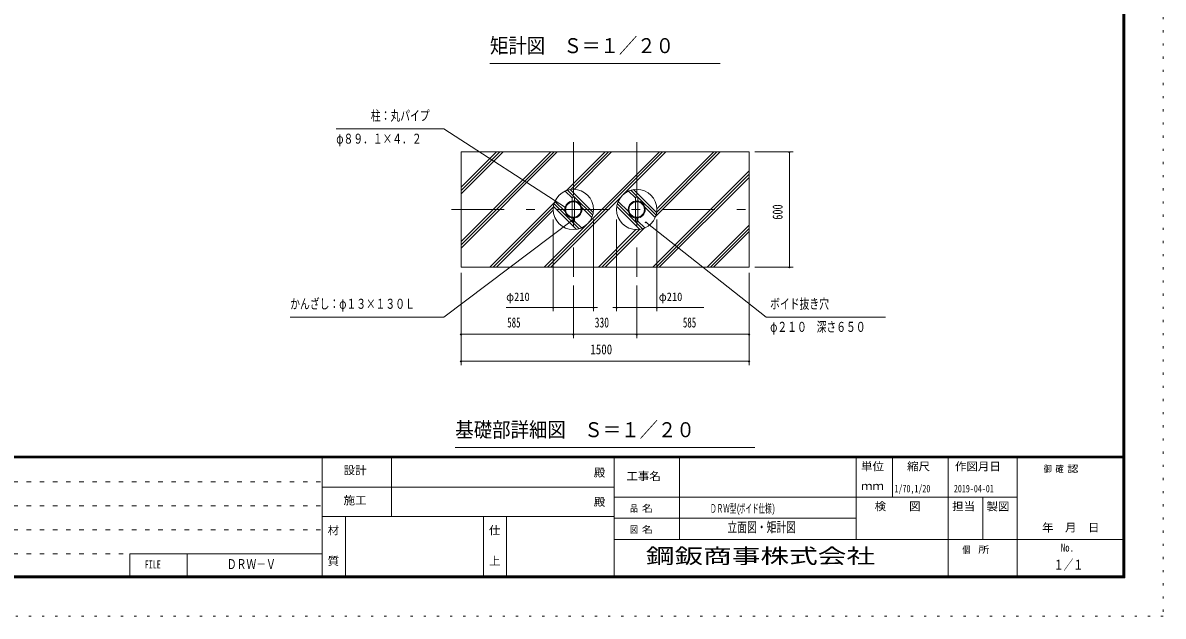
# Model space of a CAD drawing. Units: millimetres, scale not verified, with parts at other scales. Extents: x -31545 to 31552, y -14700 to 14700.
# Drawn here: x 10762 to 31552, y -14700 to -3885 of the extents above; entities that cross this region are included whole.
import ezdxf
from ezdxf.enums import TextEntityAlignment as Align

# ---------------------------------------------------------------- set-up
doc = ezdxf.new("R2010")
doc.units = ezdxf.units.MM
doc.header["$LTSCALE"] = 80
for name, pattern in [('USER1', [3, 1, -2]), ('USER3', [24, 12, -5, 2, -5]), ('USER4', [3, 0.5, -2.5])]:
    doc.linetypes.add(name, pattern=pattern)
doc.layers.add('0-1_0-F1TEXT', color=7, linetype='Continuous')
doc.layers.add('0-E_2-5DIM', color=7, linetype='Continuous')
for name, color, linetype, lineweight in [('0-6_2-02BOLD', 7, 'Continuous', 18), ('0-8_2-22CENTER', 3, 'USER3', 18), ('0-A_2-52DIM', 3, 'Continuous', 18), ('0-B_2-62HATCH', 2, 'Continuous', 18), ('0-C_F-F1PAPER', 5, 'Continuous', 18), ('0-D_F-E_J_ADD', 5, 'USER4', 18)]:
    doc.layers.add(name, color=color, linetype=linetype, lineweight=lineweight)
doc.styles.add('ＭＳ ゴシック', font='')
doc.styles.get('ＭＳ ゴシック').set_extended_font_data('MS Gothic')

msp = doc.modelspace()

# ---------------------------------------------------------------- linework, layer by layer
at = {"layer": '0-6_2-02BOLD'}
for p, q in [((18752.24, -6237.1), (24002.24, -6237.1)), ((24002.24, -6237.1), (24002.24, -8337.1)), ((20776.99, -7059.6), (20776.99, -7132.84)), ((20776.99, -7059.6), (20822.5, -7059.6)), ((20822.5, -7059.6), (20822.5, -7132.84)), ((21931.99, -7059.6), (21977.5, -7059.6)), ((21931.99, -7059.6), (21931.99, -7132.84)), ((21977.5, -7059.6), (21977.5, -7132.84)), ((20776.99, -7147.72), (20776.99, -7426.48)), ((20822.5, -7147.72), (20822.5, -7426.48)), ((21931.99, -7147.72), (21931.99, -7426.48)), ((21977.5, -7147.72), (21977.5, -7426.48)), ((20776.99, -7441.35), (20776.99, -7514.6)), ((20822.5, -7441.35), (20822.5, -7514.6)), ((21977.5, -7441.35), (21977.5, -7514.6)), ((20776.99, -7514.6), (20822.5, -7514.6))]:
    msp.add_line(p, q, dxfattribs=at)
for points in [[(18752.24, -6237.1), (18752.24, -8337.1), (24002.24, -8337.1)], [(21931.99, -7441.35), (21931.99, -7514.6), (21977.5, -7514.6)]]:
    msp.add_lwpolyline(points, dxfattribs=at)
for centre, radius in [((20799.74, -7287.1), 367.5), ((21954.75, -7287.1), 367.5), ((20799.74, -7287.1), 155.93), ((20799.74, -7287.1), 141.22), ((21954.75, -7287.1), 155.93), ((21954.75, -7287.1), 141.22)]:
    msp.add_circle(centre, radius, dxfattribs=at)
at = {"layer": '0-8_2-22CENTER'}
for p, q in [((20799.74, -6062.09), (20799.74, -8512.1)), ((21954.75, -6062.1), (21954.75, -8512.1)), ((18577.25, -7287.1), (24177.24, -7287.1))]:
    msp.add_line(p, q, dxfattribs=at)
at = {"layer": '0-A_2-52DIM'}
for p, q in [((23477.24, -4627.1), (19277.24, -4627.1)), ((24107.24, -6237.1), (24807.24, -6237.1)), ((24751.24, -6237.1), (24723.24, -6237.1)), ((24737.24, -6237.1), (24737.24, -8337.1)), ((20668.89, -7251.66), (20640.89, -7251.66)), ((18437.25, -9247.1), (20785.06, -7482.49)), ((20432.24, -7470.1), (20432.24, -9142.1)), ((20799.05, -7482.49), (20771.05, -7482.49)), ((21167.24, -7470.1), (21167.24, -9142.1)), ((21587.25, -7470.1), (21587.25, -9142.1)), ((22322.25, -7470.1), (22322.25, -9142.1)), ((22134.67, -7516.12), (22106.67, -7516.12)), ((18752.24, -8442.1), (18752.24, -10122.1)), ((24002.24, -8442.1), (24002.24, -10122.1)), ((24107.24, -8337.1), (24807.24, -8337.1)), ((24751.24, -8337.1), (24723.24, -8337.1)), ((20799.74, -8671.36), (20799.74, -9632.1)), ((21954.75, -8671.36), (21954.75, -9632.1)), ((21237.24, -9072.1), (19574.75, -9072.1)), ((20446.24, -9072.1), (20418.24, -9072.1)), ((21181.24, -9072.1), (21153.24, -9072.1)), ((21517.24, -9072.1), (23179.74, -9072.1)), ((21601.25, -9072.1), (21573.25, -9072.1)), ((22336.24, -9072.1), (22308.24, -9072.1)), ((15637.24, -9247.1), (18437.25, -9247.1)), ((18766.24, -9562.1), (18738.24, -9562.1)), ((18752.24, -9562.1), (24002.24, -9562.1)), ((20813.74, -9562.1), (20785.74, -9562.1)), ((21968.75, -9562.1), (21940.75, -9562.1)), ((24016.24, -9562.1), (23988.24, -9562.1)), ((18766.24, -10052.1), (18738.24, -10052.1)), ((24002.24, -10052.1), (18752.24, -10052.1)), ((24016.24, -10052.1), (23988.24, -10052.1)), ((24107.24, -11627.1), (18647.24, -11627.1))]:
    msp.add_line(p, q, dxfattribs=at)
for points in [[(16477.24, -5817.1), (18437.25, -5817.1), (20654.9, -7251.66)], [(26487.24, -9247.1), (24317.24, -9247.1), (22120.68, -7516.12)]]:
    msp.add_lwpolyline(points, dxfattribs=at)
for centre in [(24737.24, -6237.1), (20654.89, -7251.66), (20785.05, -7482.49), (22120.67, -7516.12), (24737.24, -8337.1), (20432.24, -9072.1), (21167.24, -9072.1), (21587.25, -9072.1), (22322.24, -9072.1), (18752.24, -9562.1), (20799.74, -9562.1), (21954.75, -9562.1), (24002.24, -9562.1), (18752.24, -10052.1), (24002.24, -10052.1)]:
    msp.add_arc(centre, 14, 180, 0, dxfattribs=at)
at = {"layer": '0-B_2-62HATCH'}
for p, q in [((18752.24, -6942.25), (19457.4, -6237.1)), ((18752.24, -6882.85), (19398, -6237.1)), ((18752.24, -7001.65), (19516.8, -6237.1)), ((18752.24, -7872.8), (20387.95, -6237.1)), ((18752.24, -7932.2), (20447.35, -6237.1)), ((18752.24, -7991.6), (20506.75, -6237.1)), ((20327.25, -8337.1), (22427.25, -6237.1)), ((20672.77, -6942.23), (21377.9, -6237.1)), ((20751.63, -6922.76), (21437.3, -6237.1)), ((20813.92, -6919.87), (21496.69, -6237.1)), ((21079.29, -7525.66), (22367.85, -6237.1)), ((21716.2, -7007.54), (22486.64, -6237.1)), ((22299.61, -7414.08), (23476.59, -6237.1)), ((22319.08, -7335.21), (23417.2, -6237.1)), ((22321.97, -7272.92), (23357.8, -6237.1)), ((22247.75, -8337.1), (24002.24, -6582.6)), ((22307.15, -8337.1), (24002.24, -6642)), ((22366.54, -8337.1), (24002.24, -6701.39)), ((20386.64, -8337.1), (21675.19, -7048.55)), ((20651.54, -6950.8), (20776.99, -7076.26)), ((20694.98, -6934.85), (20819.73, -7059.6)), ((20743.46, -6923.93), (21162.9, -7343.38)), ((20822.5, -7062.36), (21151.99, -7391.86)), ((21806.55, -6950.8), (21931.99, -7076.26)), ((21849.98, -6934.85), (21974.73, -7059.6)), ((21898.46, -6923.93), (22317.91, -7343.38)), ((21977.5, -7062.36), (22307, -7391.86)), ((19277.9, -8337.1), (20454.88, -7160.12)), ((19337.3, -8337.1), (20435.41, -7238.99)), ((20436.58, -7230.82), (20856.02, -7650.26)), ((20447.49, -7182.33), (20776.99, -7511.83)), ((20463.45, -7138.9), (20648.15, -7323.6)), ((20822.5, -7121.76), (20836.24, -7135.5)), ((20951.34, -7250.6), (21136.04, -7435.3)), ((21591.58, -7230.82), (22011.02, -7650.26)), ((21602.49, -7182.33), (21931.99, -7511.83)), ((21618.45, -7138.9), (21803.16, -7323.6)), ((21977.5, -7121.76), (21991.24, -7135.5)), ((22106.34, -7250.6), (22291.04, -7435.3)), ((19396.69, -8337.1), (20432.52, -7301.27)), ((20763.24, -7438.69), (20776.99, -7452.44)), ((21918.25, -7438.69), (21931.99, -7452.44)), ((20267.85, -8337.1), (21038.3, -7566.64)), ((20779.75, -7514.6), (20904.51, -7639.35)), ((20822.5, -7497.94), (20947.94, -7623.39)), ((21257.8, -8337.1), (21940.57, -7654.32)), ((21317.2, -8337.1), (22002.86, -7651.43)), ((21376.59, -8337.1), (22081.73, -7631.96)), ((21934.76, -7514.6), (22059.51, -7639.35)), ((21977.5, -7497.94), (22102.94, -7623.39)), ((23237.7, -8337.1), (24002.24, -7572.55)), ((23297.09, -8337.1), (24002.24, -7631.95)), ((23356.49, -8337.1), (24002.24, -7691.34))]:
    msp.add_line(p, q, dxfattribs=at)
at = {"layer": '0-C_F-F1PAPER'}
for p, q in [((30852.36, -14000), (30852.36, 14140)), ((30817.36, -13965), (30817.36, 14105)), ((30831.36, -13979), (30831.36, 14119)), ((30838.36, -13986), (30838.36, 14126)), ((30845.36, -13993), (30845.36, 14133)), ((30817.36, -11781), (-9292.64, -11781)), ((30817.36, -11784.5), (-9292.64, -11784.5)), ((30817.36, -11788), (-9292.64, -11788)), ((30817.36, -11791.5), (-9292.64, -11791.5)), ((30817.36, -11795), (-9292.64, -11795)), ((30817.36, -11798.5), (-9292.64, -11798.5)), ((30817.36, -11802), (-9292.64, -11802)), ((30817.36, -11805.5), (-9292.64, -11805.5)), ((30817.36, -11809), (-9292.64, -11809)), ((30817.36, -11812.5), (-9292.64, -11812.5)), ((30817.36, -11816), (-9292.64, -11816)), ((16222.37, -14000), (16222.37, -11816)), ((17482.37, -12880), (17482.37, -11816)), ((21542.36, -14000), (21542.36, -11816)), ((22732.36, -13300), (22732.36, -11816)), ((25952.37, -13300), (25952.37, -11816)), ((26617.37, -12530), (26617.37, -11816)), ((27632.37, -14000), (27632.37, -11816)), ((28892.36, -14000), (28892.36, -11816)), ((16222.37, -12348), (21542.36, -12348)), ((21542.36, -12530), (28892.36, -12530)), ((28262.36, -13300), (28262.36, -12530)), ((16222.37, -12880), (21542.36, -12880)), ((16642.36, -14000), (16642.36, -12880)), ((19162.36, -14000), (19162.36, -12880)), ((19582.36, -14000), (19582.36, -12880)), ((21542.36, -12915), (25952.37, -12915)), ((21542.36, -13300), (30852.36, -13300)), ((12711.17, -13563.2), (16222.37, -13563.2)), ((12711.17, -13563.2), (12711.17, -14000)), ((13761.17, -13563.2), (13761.17, -14000)), ((-9327.64, -14000), (30852.36, -14000)), ((-9320.64, -13993), (30845.36, -13993)), ((-9313.64, -13986), (30838.36, -13986)), ((-9306.64, -13979), (30831.36, -13979)), ((-9292.64, -13965), (30817.36, -13965))]:
    msp.add_line(p, q, dxfattribs=at)
at = {"layer": '0-C_F-F1PAPER', "color": 6, "linetype": 'USER1'}
for p, q in [((-9327.64, -12252.8), (16222.36, -12252.8)), ((-9327.64, -12689.6), (16222.37, -12689.6)), ((-9327.64, -13126.4), (16222.37, -13126.4)), ((-9327.64, -13563.2), (12711.17, -13563.2))]:
    msp.add_line(p, q, dxfattribs=at)
at = {"layer": '0-C_F-F1PAPER'}
for points in [[(-9324.14, -13996.5), (30848.86, -13996.5), (30848.86, 14136.5)], [(-9317.14, -13989.5), (30841.86, -13989.5), (30841.86, 14129.5)], [(-9310.14, -13982.5), (30834.86, -13982.5), (30834.86, 14122.5)], [(-9303.14, -13975.5), (30827.86, -13975.5), (30827.86, 14115.5)], [(-9299.64, -13972), (30824.36, -13972), (30824.36, 14112)], [(-9296.14, -13968.5), (30820.86, -13968.5), (30820.86, 14108.5)]]:
    msp.add_lwpolyline(points, dxfattribs=at)
at = {"layer": '0-D_F-E_J_ADD'}
for p, q in [((31552.36, 14700), (31552.36, -14700)), ((31552.36, -14700), (-10027.64, -14700))]:
    msp.add_line(p, q, dxfattribs=at)

# ---------------------------------------------------------------- texts
at = {"layer": '0-1_0-F1TEXT', "style": 'ＭＳ ゴシック'}
for s, height, width, p in [('1/70,1/20', 136.8, 0.65, (26654.02, -12483.38)), ('2019-04-01', 136.8, 0.65, (27737.36, -12483.38)), ('ＤＲＷ型(', 155, 0.55, (23292.36, -12862.5)), ('ボイド仕様)', 155, 0.55, (23818.44, -12862.5)), ('立面図・矩計図', 182.3, 0.7, (23607.36, -13222.63)), ('ＤＲＷ－Ｖ', 182.3, 0.7, (14481.59, -13896.73)), ('１／１', 182.3, 0.7, (29557.36, -13908.29))]:
    msp.add_text(s, height=height, dxfattribs=dict(at, width=width)).set_placement(p, align=Align.BOTTOM_LEFT)
at = {"layer": '0-A_2-52DIM', "color": 7, "style": 'ＭＳ ゴシック'}
for s, height, width, p in [('矩計図\u3000Ｓ＝１／２０', 273.5, 0.9, (19277.24, -4519.79)), ('柱：丸パイプ', 182.3, 0.7, (17107.24, -5722.23)), ('φ８９．１×４．２', 182.3, 0.7, (16477.24, -6142.23)), ('かんざし：φ１３×１３０Ｌ', 182.3, 0.7, (15637.24, -9152.23)), ('φ210', 155, 0.9, (19574.75, -9002.1)), ('φ210', 155, 0.9, (22357.24, -9002.09)), ('ボイド抜き穴', 182.3, 0.7, (24387.24, -9152.22)), ('585', 182.3, 0.65, (19594.14, -9492.1)), ('330', 182.3, 0.7, (21188.49, -9492.1)), ('585', 182.3, 0.65, (22796.64, -9492.1)), ('φ２１０\u3000深さ６５０', 182.3, 0.7, (24387.24, -9572.23)), ('1500', 182.3, 0.8, (21109.87, -9982.1)), ('基礎部詳細図\u3000Ｓ＝１／２０', 273.5, 0.9, (18647.24, -11519.79))]:
    msp.add_text(s, height=height, dxfattribs=dict(at, width=width)).set_placement(p, align=Align.BOTTOM_LEFT)
at = {"layer": '0-A_2-52DIM', "color": 7, "style": 'ＭＳ ゴシック', "width": 0.75}
msp.add_text('600', height=182.3, rotation=90, dxfattribs=at).set_placement((24667.24, -7473.1), align=Align.BOTTOM_LEFT)
at = {"layer": '0-C_F-F1PAPER', "color": 7, "style": 'ＭＳ ゴシック'}
for s, height, width, p in [('設計', 145.9, 1.05, (16610.87, -12157.36)), ('殿', 145.9, 1.05, (21171.36, -12202.1)), ('工事名', 145.9, 1.05, (21766.36, -12265.1)), ('単位', 145.9, 1.05, (26043.36, -12086.6)), ('縮尺', 145.9, 1.05, (26883.36, -12086.6)), ('作図月日', 145.9, 1.05, (27756.82, -12088.03)), ('御 ', 124, 0.85, (29372.22, -12116.2)), ('確 ', 124, 0.85, (29588.36, -12116.2)), ('認', 124, 1.2, (29804.5, -12116.2)), ('ｍｍ', 145.9, 1.05, (26043.36, -12443.6)), ('施工', 145.9, 1.05, (16610.87, -12706.1)), ('殿', 145.9, 1.05, (21171.36, -12734.1)), ('品 ', 124, 0.85, (21831.11, -12834.5)), ('名', 124, 1.2, (22047.25, -12834.5)), ('検\u3000\u3000図', 145.9, 1.05, (26291.86, -12814.6)), ('担当', 145.9, 1.05, (27705.86, -12814.6)), ('製図', 145.9, 1.05, (28330.24, -12818.04)), ('材', 145.9, 1.05, (16320.37, -13252.1)), ('仕', 145.9, 1.05, (19260.36, -13252.1)), ('図 ', 124, 0.85, (21831.11, -13219.5)), ('名', 124, 1.2, (22047.25, -13219.5)), ('\u3000年\u3000月\u3000日', 145.9, 1.05, (29135.6, -13202.3)), ('個  ', 124, 0.85, (27891.36, -13587)), ('所', 124, 1.2, (28179.55, -13587)), ('No.', 145.9, 0.8, (29686.86, -13567.1)), ('FILE', 145.9, 0.7, (12985.91, -13873.7)), ('質', 145.9, 1.05, (16320.37, -13812.1)), ('上', 145.9, 1.05, (19260.36, -13812.1))]:
    msp.add_text(s, height=height, dxfattribs=dict(at, width=width)).set_placement(p, align=Align.BOTTOM_LEFT)
at = {"layer": '0-E_2-5DIM', "style": 'ＭＳ ゴシック', "width": 1.4}
msp.add_text('鋼鈑商事株式会社', height=273.5, dxfattribs=at).set_placement((22120.86, -13820.87), align=Align.BOTTOM_LEFT)

doc.saveas('drawing.dxf')
